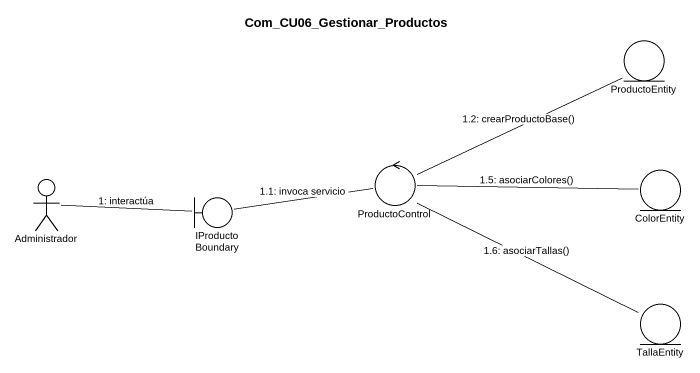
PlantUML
@startuml
title Com_CU06_Gestionar_Productos
entity ProductoEntity
actor Administrador
control ProductoControl
entity ColorEntity
boundary IProductoBoundary
entity TallaEntity
Administrador -right- IProductoBoundary : 1: interactúa
ProductoControl -right- ProductoEntity : 1.2: crearProductoBase()
ProductoControl -right- ColorEntity : 1.5: asociarColores()
ProductoControl -right- TallaEntity : 1.6: asociarTallas()
IProductoBoundary -right- ProductoControl : 1.1: invoca servicio
@enduml
